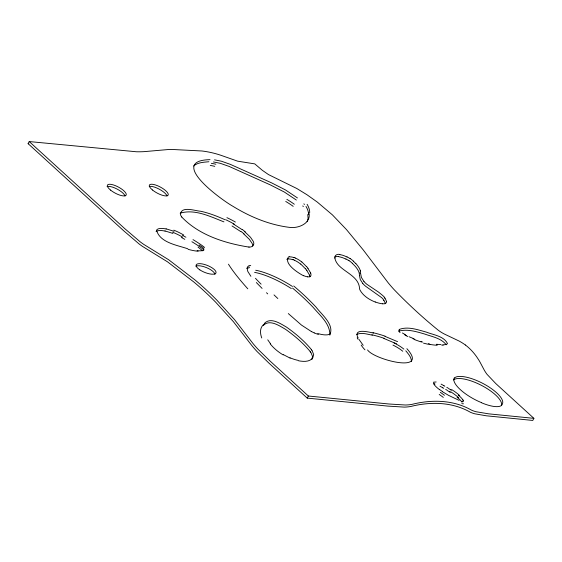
<?xml version="1.0" encoding="UTF-8"?>
<svg xmlns="http://www.w3.org/2000/svg" width="562" height="562" viewBox="0 0 562 562"><rect width="100%" height="100%" fill="white"/><g stroke="black" fill="none" stroke-linecap="round" stroke-linejoin="round"><path stroke-width="0.84" d="M386.551 301.836L385.715 303.41A12.905 4.25 28.6 0 1 384.942 303.726L382.532 303.845M247.09 268.193L247.793 271.418L250.898 276.307M181.8 217.037A20.478 6.681 28.4 0 1 180.395 214.431C181.14 205.587 195.232 210.961 200.796 211.27C209.19 213.117 217.248 216.237 225.06 219.777M411.517 361.57C411.447 357.256 408.3 353.814 405.778 350.793M329.852 335.142C330.28 323.761 319.869 315.359 313.104 307.302C306.627 300.515 299.764 294.102 292.563 288.088M253.624 244.709L253.813 243.339A25.789 8.493 26.4 0 0 253.132 241.14L250.469 237.241L244.87 231.846M307.203 221.695L308.095 218.33L307.737 214.536M311.931 359.455L312.521 356.392L311.011 352.683M465.357 344.998A63.049 46.941 -84.3 0 1 467.689 346.852L468.589 347.639A69.688 51.88 -84.3 0 1 476.731 356.905L478.852 360.123A68.852 51.261 -84.3 0 1 480.32 362.687L484.289 370.161A44.124 32.849 -84.3 0 0 487.057 374.362L495.81 383.586L533.9 418.346L532.776 420.439L486.249 415.789L474.792 413.801A86.021 50.215 -47.6 0 1 470.422 412.269C452.291 401.865 430.541 401.493 410.674 406.502A64.953 37.921 -47.6 0 1 404.211 407.113L387.759 406.094L307.245 398.107L268.952 363.143L256.925 351.39A151.522 112.807 -84.3 0 1 251.699 345.391L233.37 321.661L215.871 302.398A411.37 306.269 -84.3 0 0 193.792 281.969L167.525 261.836L142.769 246.578A131.866 98.174 -84.3 0 1 139.053 243.908L123.563 230.666L28.1 143.654L29.224 141.561L136.341 151.761A163.458 95.421 -47.6 0 0 144.012 151.649L168.298 149.534A164.989 96.313 -47.6 0 1 171.656 149.436L201.863 150.981A182.088 106.295 -47.6 0 1 205.046 151.41L206.128 151.585A217.824 127.16 -47.6 0 1 218.66 154.564A196.623 114.781 -47.6 0 1 221.512 155.498L237.649 161.175L254.762 163.879L262.306 170.286L268.495 174.585L296.834 188.523L306.943 194.726L317.221 202.025L332.423 214.888L346.417 229.521L363.207 249.886L388.202 282.827A198.014 147.42 -84.3 0 0 394.152 289.669C408.131 304.154 422.989 317.888 438.648 330.526A70.208 52.273 -84.3 0 0 444.479 334.095L459.175 341.078A88.072 65.571 -84.3 0 1 465.364 344.977M307.245 398.107L308.362 396.013L388.883 403.994L405.335 405.005A64.953 37.921 -47.6 0 0 411.791 404.415C431.651 399.378 453.415 399.772 471.546 410.176A86.021 50.215 -47.6 0 0 475.909 411.707L488.554 413.829L533.9 418.346M264.421 323.354C270.729 316.856 280.424 323.621 286.62 327.203C295.76 333.659 304.421 341.043 311.531 349.712M263.297 325.454C269.612 318.956 279.3 325.714 285.496 329.304C294.636 335.76 303.297 343.136 310.414 351.812M193.567 166.015C197.676 162.411 203.704 162.214 208.902 161.751M399.329 329.416C407.942 326.15 417.692 329.761 426.193 332.065C433.365 334.917 443.776 336.027 447.478 343.515A14.015 3.744 19.2 0 1 446.376 344.281M203.823 250.076C204.716 247.638 200.606 246.36 199.152 245.011M329.964 334.502C334.39 324.478 321.605 314.565 316.132 307.217C309.093 299.694 301.597 292.591 293.687 285.995M180.163 213.188C194.768 208.72 210.406 216.609 223.943 221.878M356.652 334.516C361.563 332.079 367.372 334.334 372.402 335.17M286.789 259.377L287.308 259.075A12.027 4.517 34.3 0 1 287.625 258.956L288.447 258.815M334.776 257.164L336.505 256.532L338.71 256.553M398.69 331.144C407.317 328.77 416.393 331.629 424.696 334.053C432.108 336.715 441.233 338.162 446.228 344.773M446.671 344.415L442.912 344.942M249.085 265.896L250.729 265.517M247.968 267.99L249.605 267.617M289.57 256.715L288.749 256.862A12.027 4.517 34.3 0 0 288.432 256.975C283.838 263.641 297.375 272.401 302.637 275.289A14.844 5.887 37.9 0 0 303.684 275.731M210.019 159.657C167.167 160.556 221.47 199.939 232.984 206.331C250.132 216.876 269.254 224.828 289.325 227.35C298.155 228.783 311.748 223.325 308.854 212.436M248.299 246.985C224.378 243.1 198.8 234.965 181.73 217.016M433.597 383.846L435.044 384.078M436.295 344.625L437.011 344.689M197.1 250.666L199.173 250.821A23.618 5.213 18.7 0 0 201.484 250.771M28.1 143.654L28.774 143.724M339.834 254.453C337.411 253.785 334.151 255.274 334.875 258.204M214.543 159.84L221.414 161.217L230.23 164.315L271.572 182.854L285.461 189.942L297.467 197.95M213.427 161.94L220.297 163.317L229.113 166.415L270.448 184.954L284.344 192.042L296.35 200.044M307.47 276.869L309.416 276.848A10.896 4.194 37 0 0 310.168 276.546L310.547 276.223A12.202 4.658 38.7 0 0 310.624 273.055M429.284 343.663L428.504 343.508M298.485 360.776C302.778 361.542 308.538 362.188 312.058 358.697A64.883 20.942 29.7 0 0 312.767 357.839L313.673 354.608L312.128 350.59M166.085 228.825L174.037 231.319M164.961 230.919L172.92 233.42M373.526 333.076C369.382 332.191 352.479 327.653 358.149 338.001M436.168 381.977L433.555 382.167L434.293 384.682M187.849 248.797C177.192 245.151 159.791 242.672 156.559 230.202A21.665 7.088 26.9 0 1 166.247 229.015M422.603 342.054L421.05 341.591M318.415 334.502L314.242 332.943M384.963 336.343L397.601 341.682M383.839 338.443L396.477 343.782M461.395 401.401L463.271 401.654L463.06 400.277M294.052 257.438L294.481 257.593M292.928 259.539L293.364 259.693M414.805 339.441L413.035 338.753M375.283 302.04C369.262 299.75 363.171 295.781 360.059 290.168A18.546 7.088 29.4 0 1 359.561 288.861C359.237 277.361 346.129 272.837 339.153 265.784A11.275 4.777 35.2 0 1 337.994 264.498A13.34 5.69 35.1 0 1 336.476 262.313A17.422 7.545 34.7 0 1 334.952 258.246M290.132 358.127L283.311 354.615M407.857 336.561L405.785 335.577M459.147 400.383L448.511 395.332L442.484 391.742M347.007 256.82L349.388 258.169A12.989 5.662 38 0 1 350.112 258.59M345.883 258.913L348.271 260.269M311.594 331.685L301.471 325.082L288.299 313.561M182.474 235.345L185.924 237.234M181.357 237.445L184.807 239.335M441.107 384.106L444.886 386.242M439.983 386.206L443.762 388.342M233.139 223.838L241.934 229.528M232.022 225.938L240.81 231.621M446.797 387.323L448.097 388.068M445.68 389.417L446.973 390.168M198.035 247.111L202.777 250.877M450.605 389.607L451.602 390.253M449.481 391.707L450.478 392.353M439.66 389.754L437.693 388.202A12.863 3.435 31.4 0 1 434.25 384.661M301.864 261.941L306.648 266.767M300.74 264.042L305.524 268.868M243.746 233.947L249.345 239.342L252.057 243.255A25.789 8.493 26.4 0 1 252.668 245.425M458.248 395.163L458.922 395.753M457.131 397.264L457.798 397.847M367.576 349.964C373.744 359.504 429.853 374.159 406.895 348.693M353.393 261.204L355.844 263.648M352.276 263.304L354.72 265.749A16.642 6.674 38 0 1 359.258 272.984M308.362 396.013L270.076 361.05L258.049 349.29A151.522 112.807 -84.3 0 1 252.816 343.298L234.487 319.567L216.988 300.298A411.37 306.269 -84.3 0 0 194.909 279.869L168.642 259.735L143.893 244.484A131.866 98.174 -84.3 0 1 140.177 241.815L124.68 228.565L29.224 141.561M266.5 292.725L267.702 293.891M262.089 288.404L256.349 282.553M303.873 203.83L304.449 204.498M302.749 205.924L303.325 206.598M363.958 281.443L361.401 277.466L360.656 273.694M362.841 283.543L360.277 279.567L359.532 275.794M384.296 297.2L385.111 298.26M363.207 345.342L358.963 339.378M270.554 343.789L267.751 339.841M307.864 268.306L310.716 273.097M306.747 270.399L309.592 275.197M383.987 300.361L383.179 299.293A14.078 4.447 31.7 0 0 381.724 297.691L365.778 286.36A12.778 5.437 33 0 1 362.792 283.543M399.301 330.92L399.083 329.929A16.284 3.997 17.6 0 1 399.399 329.444M360.305 270.849L360.642 273.35M359.188 272.949L359.518 275.45M252.696 245.439L252.696 245.924M454.215 377.959A27.369 9.224 28.3 0 0 479.808 401.921A27.376 8.894 28.1 0 0 481.641 402.659M454.363 378.043A27.362 9.28 27.2 0 1 483.699 383.867A27.362 9.28 27.2 0 1 502.4 403.888L502.323 404.099A27.376 8.627 28.5 0 1 481.704 402.856M453.471 379.933A27.362 9.28 27.2 0 1 482.519 385.932A27.362 9.28 27.2 0 1 501.423 405.673M440.896 344.548A84.216 23.246 23.3 0 1 436.442 344.274M437.173 345.265A52.976 15.062 23.9 0 1 430.197 344.464M429.881 344.527A23.288 5.739 21.8 0 1 423.474 343.115M421.367 341.963A14.584 2.241 19.2 0 1 414.363 339.525M413.969 338.753A22.304 2.606 19.2 0 1 409.178 336.771M406.333 335.598A28.493 5.845 15.3 0 1 404.464 334.657M405.364 334.615A26.997 6.344 13.3 0 1 402.427 332.971M400.046 332.599A22.066 6.063 9.4 0 1 398.936 330.87M443.137 345.096A60.071 16.923 23.8 0 1 441.676 345.089M451.771 389.649A13.98 3.196 32.7 0 1 459.73 395.627M459.147 395.81A18.202 4.208 32.6 0 1 462.519 399.336M462.638 399.406A14.507 3.091 33.9 0 1 463.299 400.411M463.474 403.783A40.97 8.809 46.6 0 1 461.781 403.593M442.624 391.651A17.071 3.927 32.1 0 1 439.891 389.74M440.334 392.346A47.861 14.556 48.8 0 1 444.437 395.304M443.566 385.539A26.73 0.998 27.2 0 1 443.854 385.673M448.56 388.497A9.027 0.766 33.3 0 1 450.745 389.845M450.654 391.749A13.98 3.196 32.7 0 1 458.613 397.727M458.023 397.91A18.202 4.208 32.6 0 1 461.402 401.437M461.514 401.5A14.507 3.091 33.9 0 1 462.034 402.259M439.21 394.447A47.861 14.556 48.8 0 1 443.313 397.397M442.442 387.639A26.73 0.998 27.2 0 1 442.737 387.773M447.436 390.597A9.027 0.766 33.3 0 1 449.621 391.946M339.961 254.656A18.139 8.275 38.1 0 1 347.028 257.038M350.126 258.548A12.722 5.388 37.9 0 1 353.47 261.161M355.915 263.641A16.642 6.674 38 0 1 360.382 270.884M363.909 281.443A12.778 5.437 33 0 0 366.86 284.281L378.626 292.177L382.82 295.591A14.078 4.447 31.7 0 1 384.317 297.2M384.78 298.155A18.146 5.789 31.4 0 1 386.431 301.773M382.462 303.775A17.633 5.789 28.5 0 1 375.247 301.963M338.837 256.75A18.139 8.275 38.1 0 1 345.904 259.138M348.278 260.227A12.989 5.662 38 0 1 348.995 260.691M349.009 260.642A12.722 5.388 37.9 0 1 352.353 263.262M383.663 300.256A18.146 5.789 31.4 0 1 385.279 303.613M211.368 163.338A79.291 42.691 54 0 1 215.885 164.245M286.859 199.348A84.152 29.147 13.1 0 1 294.319 204.259M307.098 204.308A74.212 32.041 3.2 0 1 309.725 212.471M210.251 165.439A79.291 42.691 54 0 1 214.768 166.345M285.735 201.449A84.152 29.147 13.1 0 1 293.202 206.359M305.981 206.402A74.212 32.041 3.2 0 1 308.608 214.572M289.725 256.869A14.008 5.283 34.5 0 1 294.179 257.677M294.509 257.642A12.61 5.093 36.6 0 1 295.549 258.063M295.577 258.162A12.336 5.093 36.9 0 1 301.787 262.011M306.796 266.774A25.62 10.179 38.1 0 1 308.018 268.327M307.414 276.792A13.917 5.381 37.2 0 1 303.649 275.654M288.601 258.97A14.008 5.283 34.5 0 1 293.062 259.777M293.385 259.742A12.61 5.093 36.6 0 1 294.425 260.157M294.453 260.262A12.336 5.093 36.9 0 1 300.663 264.105M305.679 268.875A25.62 10.179 38.1 0 1 306.894 270.42M309.507 275.155A12.202 4.658 38.7 0 1 309.866 276.75M364.949 349.817A54.015 20.422 18.2 0 1 361.176 345.04M357.938 339.167A71.346 25.346 20.5 0 1 357.214 337.783M372.992 332.697A22.578 3.604 17.5 0 1 385.195 336.174M394.095 342.975A51.24 21.644 7.9 0 1 403.881 349.135M371.875 334.79A22.578 3.604 17.5 0 1 384.078 338.275M392.971 345.075A51.24 21.644 7.9 0 1 402.757 351.236M329.536 334.214A26.098 8.542 29.2 0 1 317.713 333.512M314.214 332.852A23.337 9.659 35.6 0 1 311.587 331.601M247.807 288.819A120.577 17.478 40.9 0 1 228.467 264.175M277.846 298.527A126.05 13.397 40.6 0 1 274.01 294.902M261.105 284.154A61.37 13.277 36.1 0 1 255.478 278.295M247.147 268.229A28.142 8.261 30.4 0 1 249.001 265.833M255.71 270.245A41.567 12.139 29.6 0 1 292.458 286.48M247.027 268.418A28.142 8.261 30.4 0 1 247.877 267.933M254.586 272.345A41.567 12.139 29.6 0 1 291.334 288.573M283.143 354.903A27.974 14.493 30.8 0 1 270.182 343.811M261.759 337.973A38.63 18.019 34.3 0 1 264.814 323.684M311.285 349.62A20.38 6.013 35 0 1 311.903 350.491M298.099 360.375A23.632 7.945 29.4 0 1 290.027 357.797M310.168 351.721A20.38 6.013 35 0 1 310.779 352.592M195.85 266.226A10.664 3.723 22 0 1 206.928 267.814A10.664 3.723 22 0 1 214.944 274.382M203.739 250.048A20.436 4.44 18 0 1 201.21 250.645M198.14 251.228A18.56 4.046 18.6 0 1 188.151 249.338M173.82 230.146A21.918 5.957 25.3 0 1 183.718 235.028M193.012 239.623A40.035 4.11 27 0 1 204.603 247.491M156.053 231.565A21.665 7.088 26.9 0 1 165.13 231.108M172.703 232.247A21.918 5.957 25.3 0 1 182.601 237.122M191.888 241.716A40.035 4.11 27 0 1 203.486 249.591M107.047 186.605A10.594 3.435 28.1 0 1 116.973 189.001A10.594 3.435 28.1 0 1 125.052 195.969M149.246 186.472A10.622 3.407 28.2 0 1 159.179 189.127A10.622 3.407 28.2 0 1 167.026 195.941M249.514 246.999A20.611 6.611 23.7 0 1 248.39 247.055M253.539 244.667A21.806 7.229 25.7 0 1 249.697 247.132M226.915 217.656A72.596 44.103 14.3 0 1 235.401 222.053M242.278 229.472A48.065 19.277 21.5 0 1 245.222 231.825M225.791 219.749A72.596 44.103 14.3 0 1 234.284 224.154M241.161 231.572A48.065 19.277 21.5 0 1 244.098 233.918M199.805 269.844A10.664 3.723 22 0 0 215.948 272.97A10.664 3.723 22 0 0 202.475 263.971A10.664 3.723 22 0 0 199.805 269.844M110.581 190.111A10.594 3.435 28.1 0 0 126.106 195.147A10.594 3.435 28.1 0 0 113.707 185.038A10.594 3.435 28.1 0 0 110.581 190.111M152.506 190.012A10.622 3.407 28.2 0 0 168.087 195.176A10.622 3.407 28.2 0 0 155.723 185.046A10.622 3.407 28.2 0 0 152.506 190.012"/></g></svg>
